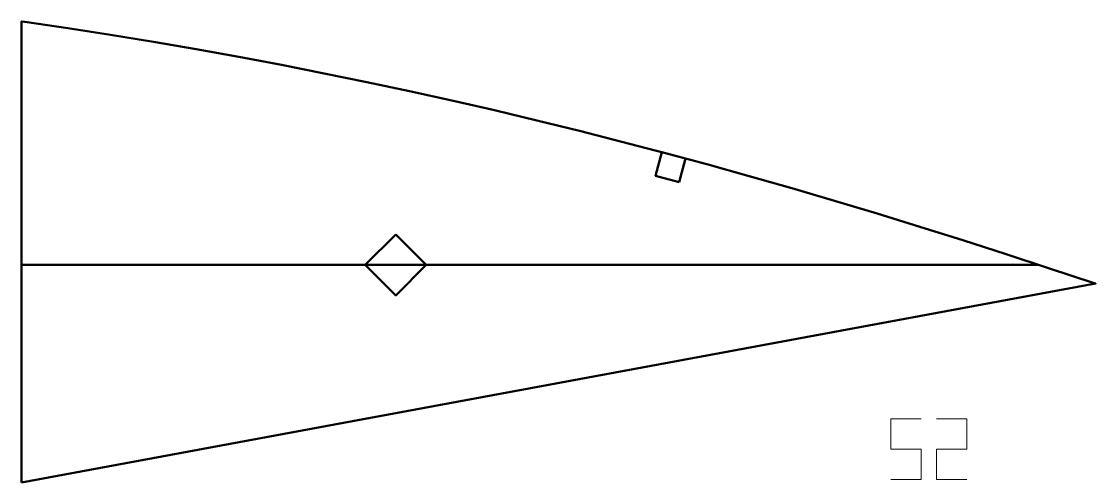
# Model space of a CAD drawing. Header units: metres. Extents: x 363 to 539, y 164 to 240.
import ezdxf

# ---------------------------------------------------------------- set-up
doc = ezdxf.new("R2010")
doc.units = ezdxf.units.M
doc.layers.add('Layer', color=1, linetype='Continuous', lineweight=50)
doc.layers.add('NumLabel', color=1, linetype='Continuous', lineweight=15)

msp = doc.modelspace()

# ---------------------------------------------------------------- linework, layer by layer
at = {"layer": 'Layer', "color": 7}
for p, q in [((362.53, 200), (529.44, 200)), ((417.93, 200), (429.93, 200))]:
    msp.add_line(p, q, dxfattribs=at)
at = {"layer": 'Layer'}
for points in [[(362.53, 164.28), (538.74, 196.92), (538.74, 196.92), (538.35, 197.05), (531.2, 199.43), (524.08, 201.75), (516.99, 204.03), (509.94, 206.25), (502.91, 208.41), (495.9, 210.52), (488.91, 212.57), (481.92, 214.57), (474.95, 216.51), (467.99, 218.4), (461.02, 220.22), (454.06, 221.99), (447.1, 223.71), (440.13, 225.37), (433.16, 226.97), (426.18, 228.51), (419.2, 230), (412.21, 231.43), (405.21, 232.81), (398.21, 234.13), (391.2, 235.39), (384.18, 236.6), (377.15, 237.75), (370.12, 238.84), (363.07, 239.87), (362.53, 239.95), (362.53, 164.28)], [(470.42, 213.59), (466.56, 214.64), (467.6, 218.5), (471.47, 217.46), (470.42, 213.59)], [(423.93, 205), (428.93, 200), (423.93, 195), (418.93, 200), (423.93, 205)]]:
    msp.add_lwpolyline(points, close=True, dxfattribs=at)
at = {"layer": 'NumLabel', "color": 1}
for points in [[(510.14, 174.75), (505.14, 174.75), (505.14, 169.75), (510.14, 169.75), (510.14, 164.75), (505.14, 164.75)], [(512.64, 174.75), (517.64, 174.75), (517.64, 169.75), (512.64, 169.75), (512.64, 164.75), (517.64, 164.75)]]:
    msp.add_lwpolyline(points, dxfattribs=at)

doc.saveas('drawing.dxf')
